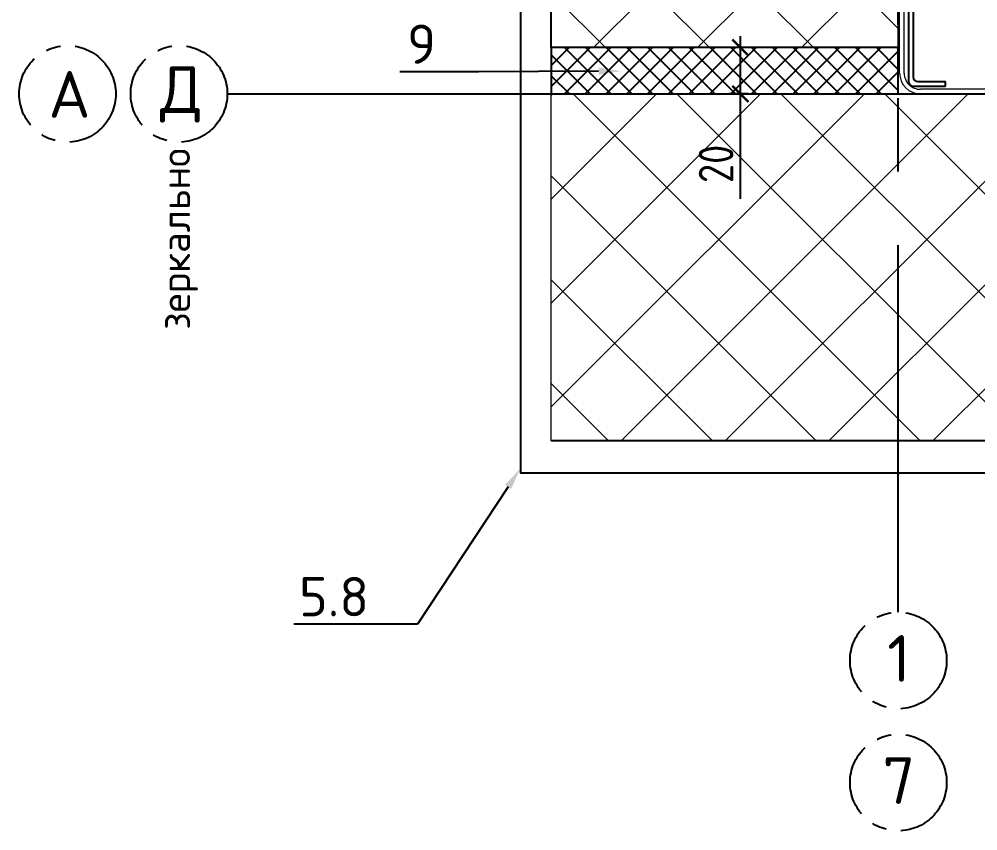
# Model space of a CAD drawing. Header units: millimetres. Extents: x -3689 to 3021565, y -698052 to -604547.
# Drawn here: x 2759179.6 to 2759593.9, y -667376.2 to -667025.3 of the extents above; entities that cross this region are included whole.
import ezdxf
from ezdxf import colors
from ezdxf.entities.mleader import LeaderData, LeaderLine
from ezdxf.math import Vec2, Vec3

# ---------------------------------------------------------------- set-up
doc = ezdxf.new("R2010")
doc.units = ezdxf.units.MM
doc.header["$PDMODE"] = 35
doc.linetypes.add('CENTER', pattern=[50.800000000000004, 31.75, -6.35, 6.35, -6.35])
doc.layers.get('0').update_dxf_attribs({"lineweight": 0})
doc.layers.get('Defpoints').update_dxf_attribs({"color": 4})
doc.layers.add('A-FLOR-DIMS', color=133, linetype='Continuous', lineweight=0)
for name, color, linetype in [('A-FLOR-IDEN', 14, 'Continuous'), ('A-WALL-PATT', 181, 'Continuous'), ('S-GRID', 133, 'CENTER'), ('S-METL', 14, 'Continuous')]:
    doc.layers.add(name, color=color, linetype=linetype)
doc.styles.add('GOST 2.304', font='CS_Gost2304.shx')
doc.styles.add('ЕСКД', font='isocpeur.ttf')
doc.dimstyles.new('001.5', dxfattribs={"dimscale": 10, "dimtxt": 1.5, "dimasz": 0.7, "dimexe": 0.5, "dimexo": 0, "dimgap": 0.3, "dimtad": 1, "dimdec": 0, "dimrnd": 0.001, "dimtxsty": 'GOST 2.304', "dimblk": 'ARCHTICK', "dimcen": 0, "dimdle": 0.5, "dimclrd": 256, "dimclre": 256, "dimclrt": 256, "dimadec": 0, "dimazin": 2, "dimtfac": 0.75, "dimtdec": 0, "dimtmove": 1, "dimatfit": 3, "dimfxl": 1, "dimtolj": 1, "dimarcsym": 0})

# ---------------------------------------------------------------- blocks, each defined once
blk = doc.blocks.new('hgm')
at = {"ltscale": 10}
for p, q in [((-21108.96132559556, 245267.5187540154), (-21094.96132559556, 245267.5187540157)), ((-21094.96132559556, 245267.5187540157), (-21094.96132559556, 245265.5187540157)), ((-20912.96132559556, 245267.5187540154), (-20926.96132559556, 245267.5187540157)), ((-20926.96132559556, 245267.5187540157), (-20926.96132559556, 245265.5187540157)), ((-21110.96132559556, 245201.5187540157), (-21110.96132559556, 245265.5187540157)), ((-21108.96132559556, 245203.5187540157), (-21108.96132559556, 245263.5187540157)), ((-21106.96132559556, 245265.5187540154), (-21094.96132559556, 245265.5187540157)), ((-20914.96132559556, 245265.5187540154), (-20926.96132559556, 245265.5187540157)), ((-20912.96132559556, 245203.5187540157), (-20912.96132559556, 245263.5187540157)), ((-20910.96132559556, 245201.5187540157), (-20910.96132559556, 245265.5187540157)), ((-20910.96132559556, 245201.5187540157), (-20910.96132559556, 245264.460550272)), ((-20914.9613255958, 245201.518754016), (-21106.96132559556, 245201.518754016)), ((-20912.9613255958, 245199.518754016), (-21108.96132559964, 245199.5187540157))]:
    blk.add_line(p, q, dxfattribs=at)
for centre, start, end in [((-21108.82260798308, 245265.3800364029), 93.71101659439532, 176.2889833988407), ((-20913.10004320805, 245265.3800364029), 3.711016601159364, 86.28898341226082), ((-21106.82260798308, 245263.3800364029), 93.71101659439532, 176.2889833988407), ((-20915.10004320805, 245263.3800364029), 3.711016601159364, 86.28898341226082), ((-21108.82260798308, 245201.6574716285), 183.7110166011593, 266.2889834056047), ((-21106.82260798308, 245203.6574716285), 183.7110166011593, 266.2889834056047), ((-20915.10004320805, 245203.6574716285), 273.7110165877392, 356.2889833988406), ((-20913.10004320805, 245201.6574716285), 273.7110165877392, 356.2889833988406)]:
    blk.add_arc(centre, 2.14321151593663, start, end, dxfattribs=at)
blk = doc.blocks.new('одлот')
at = {"linetype": 'Continuous', "lineweight": 15}
for p, q in [((-25692.78617162996, 186085.1593354954, -2.76229047643557), (-25692.78617162996, 186083.1593354954, -2.76229047643557)), ((-25692.78617162996, 186085.1593354954, -2.76229047643557), (-25601.78617162996, 186085.1593354954, -2.76229047643557)), ((-25692.78617162996, 186083.1593354954, -2.76229047643557), (-25601.78617162996, 186083.1593354954, -2.76229047643557)), ((-25594.78617162996, 186076.1593354954, -2.76229047643557), (-25594.78617162996, 186015.1593354954, -2.76229047643557)), ((-25592.78617162996, 186076.1593354954, -2.76229047643557), (-25592.78617162996, 186015.1593354954, -2.76229047643557)), ((-25594.78617162996, 186015.1593354954, -2.76229047643557), (-25592.78617162996, 186015.1593354954, -2.76229047643557))]:
    blk.add_line(p, q, dxfattribs=at)
for centre, radius, start, end in [((-25601.78617162996, 186076.1593354954, -2.76229047643557), 9.000000000000023, 7.016709298534877e-15, 90), ((-25601.66782489791, 186076.2776822275, -2.76229047643557), 6.882670822323512, 359.0147571158492, 90.98524288414832)]:
    blk.add_arc(centre, radius, start, end, dxfattribs=at)
blk.add_blockref('hgm', (-4685.63363665601, -59185.68435030084))
blk = doc.blocks.new('*U563')
at = {"lineweight": 0}
h = blk.add_hatch(dxfattribs=at)
h.set_pattern_fill('ANSI37', color=181, scale=10, style=0)
h.set_pattern_definition([(45, (90, -532.448770688905), (-22.45064030267288, 22.45064030267288), []), (135, (90, -532.448770688905), (-22.45064030267288, -22.45064030267288), [])])
h.paths.add_polyline_path([(0, 467.5512293110949), (0, 0), (150, 0), (150, 467.5512293110949)])
at = {"color": 5}
for p, q in [((0, 467.5512293110949), (0, 0)), ((150, 0), (150, 467.5512293110949))]:
    blk.add_line(p, q, dxfattribs=at)
at = {"color": 5, "lineweight": 0}
blk.add_line((0, 0), (150, 0), dxfattribs=at)
blk = doc.blocks.new('*U570')
at = {"lineweight": 0}
h = blk.add_hatch(dxfattribs=at)
h.set_pattern_fill('ANSI37', color=181, scale=10, style=0)
h.set_pattern_definition([(45, (90, -767.3988965159516), (-22.45064030267288, 22.45064030267288), []), (135, (90, -767.3988965159516), (-22.45064030267288, -22.45064030267288), [])])
h.paths.add_polyline_path([(0, 232.6011034840483), (0, 0), (150, 0), (150, 232.6011034840483)])
at = {"color": 5, "lineweight": 0}
for p, q in [((150, 232.6011034840483), (0, 232.6011034840483)), ((0, 0), (150, 0))]:
    blk.add_line(p, q, dxfattribs=at)
at = {"color": 5}
for p, q in [((0, 232.6011034840483), (0, 0)), ((150, 0), (150, 232.6011034840483))]:
    blk.add_line(p, q, dxfattribs=at)
blk = doc.blocks.new('_ARCHTICK')
at = {"color": 0, "linetype": 'ByBlock', "const_width": 0.15}
blk.add_lwpolyline([(-0.5, -0.5), (0.5, 0.5)], dxfattribs=at)
blk = doc.blocks.new('*D614')
at = {"layer": 'A-FLOR-DIMS', "lineweight": -2, "ltscale": 10, "transparency": 16777216}
for p, q in [((2759491.278096283, -667062.6209545694), (2759491.278096283, -667032.6209545694)), ((2759494.596908718, -667037.6209545694), (2759486.278096283, -667037.6209545694)), ((2759494.596908718, -667057.6209545694), (2759486.278096283, -667057.6209545694)), ((2759491.278096283, -667103.0233676767), (2759491.278096283, -667057.6209545694))]:
    blk.add_line(p, q, dxfattribs=at)
at = {"layer": 'Defpoints', "color": 0, "ltscale": 10, "transparency": 16777216}
for p in [(2759491.278096283, -667037.6209545694), (2759494.596908718, -667037.6209545694, -5.52458095287114), (2759494.596908718, -667057.6209545694, -5.52458095287114)]:
    blk.add_point(p, dxfattribs=at)
at = {"layer": 'A-FLOR-DIMS', "lineweight": -2, "ltscale": 10, "transparency": 16777216, "xscale": 7, "yscale": 7, "zscale": 7}
for p, rotation in [((2759491.278096283, -667037.6209545694), 90), ((2759491.278096283, -667057.6209545694), 270)]:
    blk.add_blockref('_ARCHTICK', p, dxfattribs=dict(at, rotation=rotation))
at = {"layer": 'A-FLOR-DIMS', "ltscale": 10, "transparency": 16777216, "insert": (2759480.778096283, -667087.8805105344), "char_height": 15, "attachment_point": 5, "rotation": 90, "style": 'GOST 2.304'}
blk.add_mtext('\\A1;20', dxfattribs=at)
blk = doc.blocks.new('*U574')
for p in [(0, 250), (-250, 0)]:
    blk.add_line(p, (0, 0))
for points in [[(-11.60660171776544, 280.6066017178237), (-11.60660171776544, 290.6066017178237), (-10.60660171776544, 290.6066017178237), (-10.60660171776544, 260.6066017178237), (0, 250)], [(-280.6066017178237, 11.60660171779455), (-290.6066017178237, 11.60660171779455), (-290.6066017178237, 10.60660171779455), (-260.6066017178237, 10.60660171779455), (-250, 0)]]:
    blk.add_lwpolyline(points)

msp = doc.modelspace()

# ---------------------------------------------------------------- hatches: boundary and pattern name
at = {"layer": 'A-WALL-PATT'}
h = msp.add_hatch(dxfattribs=at)
h.set_pattern_fill('ANSI37', color=250, scale=2, angle=90)
h.set_pattern_definition([(135, (2773362.636866687, -910035.3733606798), (-4.490128060534577, -4.490128060534576), []), (225, (2773362.636866687, -910035.3733606798), (4.490128060534576, -4.490128060534577), [])])
h.paths.add_polyline_path([(2759559.506160267, -667037.6209545692), (2759409.506160267, -667037.6209545692), (2759409.506160267, -667057.6209545692), (2759559.506160267, -667057.6209545692)])

# ---------------------------------------------------------------- linework, layer by layer
at = {"layer": 'A-WALL-PATT', "color": 250, "ltscale": 10}
msp.add_lwpolyline([(2759409.506160267, -667057.6209545692), (2759559.506160267, -667057.6209545692), (2759559.506160267, -667037.6209545692), (2759409.506160267, -667037.6209545692)], close=True, dxfattribs=at)
at = {"layer": 'S-GRID', "color": 250, "ltscale": 5}
for p, q in [((2759559.506160267, -667281.6948266025), (2759559.506160267, -666761.9047272678)), ((2759269.525217175, -667057.6209545692), (2759838.694595027, -667057.6209545692))]:
    msp.add_line(p, q, dxfattribs=at)
at = {"layer": 'S-GRID', "color": 250}
for centre in [(2759200.475351574, -667057.6209545692), (2759248.661347366, -667057.6209545692), (2759559.506160267, -667302.5586964109), (2759559.506160267, -667355.3447704606)]:
    msp.add_circle(centre, 20.86386980832669, dxfattribs=at)

# ---------------------------------------------------------------- block references
at = {"layer": 'A-WALL-PATT', "color": 250, "lineweight": 0, "xscale": -1}
msp.add_blockref('*U570', (2759559.506160267, -667037.6209545692), dxfattribs=at)
at = {"layer": 'A-WALL-PATT', "color": 250, "lineweight": 0, "xscale": -1, "rotation": 270.0000000000001}
msp.add_blockref('*U563', (2759409.506160267, -667207.6209545692), dxfattribs=at)
at = {"layer": 'S-METL', "color": 250, "xscale": -1}
msp.add_blockref('*U574', (2759396.211427924, -667221.5492604664), dxfattribs=at)
at = {"layer": 'S-METL', "color": 250, "rotation": 180}
msp.add_blockref('одлот', (2733967.278820075, -480972.4616190739, 2.76229047643557), dxfattribs=at)

# ---------------------------------------------------------------- texts
at = {"layer": 'S-GRID', "color": 250, "char_height": 20.18932363636363, "width": 571.4791278457018, "attachment_point": 5, "style": 'ЕСКД'}
for s, insert in [('А', (2759201.358078791, -667057.8445325845)), ('Д', (2759249.544074584, -667057.8445325845)), ('1', (2759559.729738283, -667301.6759691937)), ('7', (2759559.729738283, -667354.4620432435))]:
    msp.add_mtext(s, dxfattribs=dict(at, insert=insert))
at = {"layer": 'S-GRID', "color": 250, "insert": (2759248.860702521, -667120.3871860942), "char_height": 12.61832727272727, "width": 357.1744549035636, "attachment_point": 5, "rotation": 90, "style": 'ЕСКД'}
msp.add_mtext('зеркально', dxfattribs=at)

# ---------------------------------------------------------------- dimensions: what is measured, and where the dimension line sits
at = {"layer": 'A-FLOR-DIMS', "color": 250, "ltscale": 10}
dim = msp.add_linear_dim(base=(2759491.278096283, -667037.6209545694, 5.52458095287114), p1=(2759494.596908717, -667057.6209545692), p2=(2759494.596908717, -667037.6209545692), angle=90, dimstyle='001.5', dxfattribs=at)
dim.commit()
dim.dimension.update_dxf_attribs({"geometry": '*D614', "text_midpoint": (2759499.532231155, -667087.8805105344, 5.52458095287114), "dimtype": 160})

# ---------------------------------------------------------------- leaders
at = {"layer": 'A-FLOR-IDEN', "color": 250}
ml = msp.add_multileader_mtext('Standard', dxfattribs=at)
ml.set_content('9', color=250, style='ЕСКД')
ml.set_leader_properties()
ml.build(insert=Vec2(0, 0))
ml.multileader.update_dxf_attribs({"text_left_attachment_type": 6, "text_right_attachment_type": 6, "dogleg_length": 20.96987534605703, "arrow_head_size": 9.600000000000001})
ctx = ml.context
ctx.base_point, ctx.char_height, ctx.arrow_head_size, ctx.landing_gap_size, ctx.plane_origin, ctx.plane_x_axis, ctx.plane_y_axis = Vec3(2759348.667622123, -667048.0312000914, 2.76229047643557), 17, 9.600000000000001, 0, Vec3(2759220.132353697, -667054.6443991696, 2.76229047643557), Vec3(1, -2.258681448315656e-12), Vec3(2.258681448315656e-12, 1)
ctx.left_attachment, ctx.right_attachment = 6, 6
notes = []
notes.append((ctx, [(1, (1, 1, 0), (2759378.137497469, -667048.0312000914, 2.76229047643557), (-1, 2.258681448315655e-12), 20.96987534605703, [(0, [(2759439.576835161, -667047.7743812836, 2.76229047643557)], 0, [])])]))
ctx.mtext.insert, ctx.mtext.text_direction, ctx.mtext.rotation, ctx.mtext.width, ctx.mtext.flow_direction = Vec3(2759347.235381929, -667027.6312000913, 2.76229047643557), Vec3(1, -2.258882650657248e-12), 6.283185307177328, 77.51149692218215, 5
ml = msp.add_multileader_mtext('Standard', dxfattribs=at)
ml.set_content('5.8', color=250, style='ЕСКД')
ml.set_leader_properties()
ml.build(insert=Vec2(0, 0))
ml.multileader.update_dxf_attribs({"text_left_attachment_type": 6, "text_right_attachment_type": 6, "dogleg_length": 20.96987534605703, "arrow_head_size": 9.600000000000001})
ctx = ml.context
ctx.base_point, ctx.char_height, ctx.arrow_head_size, ctx.landing_gap_size, ctx.plane_origin = Vec3(2759305.281000262, -667286.8588557243, 2.76229047643557), 17, 9.600000000000001, 0, Vec3(2759377.162215945, -667410.6450041081, 2.76229047643557)
ctx.left_attachment, ctx.right_attachment, ctx.text_align_type = 6, 6, 2
notes.append((ctx, [(1, (1, 1, 0), (2759351.750875608, -667286.8588557243, 2.76229047643557), (-1, 0), 20.96987534605703, [(0, [(2759396.230304919, -667219.4606721178, 2.76229047643557)], 0, [])])]))
ctx.mtext.insert, ctx.mtext.width, ctx.mtext.alignment, ctx.mtext.flow_direction = Vec3(2759330.781000262, -667266.4588557244, 2.76229047643557), 77.51149692218215, 3, 5
for ctx, leaders in notes:
    for number, flags, end, landing, length, lines in leaders:
        leader = LeaderData()
        leader.index, (leader.has_last_leader_line, leader.has_dogleg_vector, leader.attachment_direction) = number, flags
        leader.last_leader_point, leader.dogleg_vector, leader.dogleg_length = Vec3(end), Vec3(landing), length
        for number, points, colour, breaks in lines:
            line = LeaderLine()
            line.index, line.vertices, line.color, line.breaks = number, Vec3.list(points), colors.encode_raw_color(colour), breaks
            leader.lines.append(line)
        ctx.leaders.append(leader)

doc.saveas('drawing.dxf')
